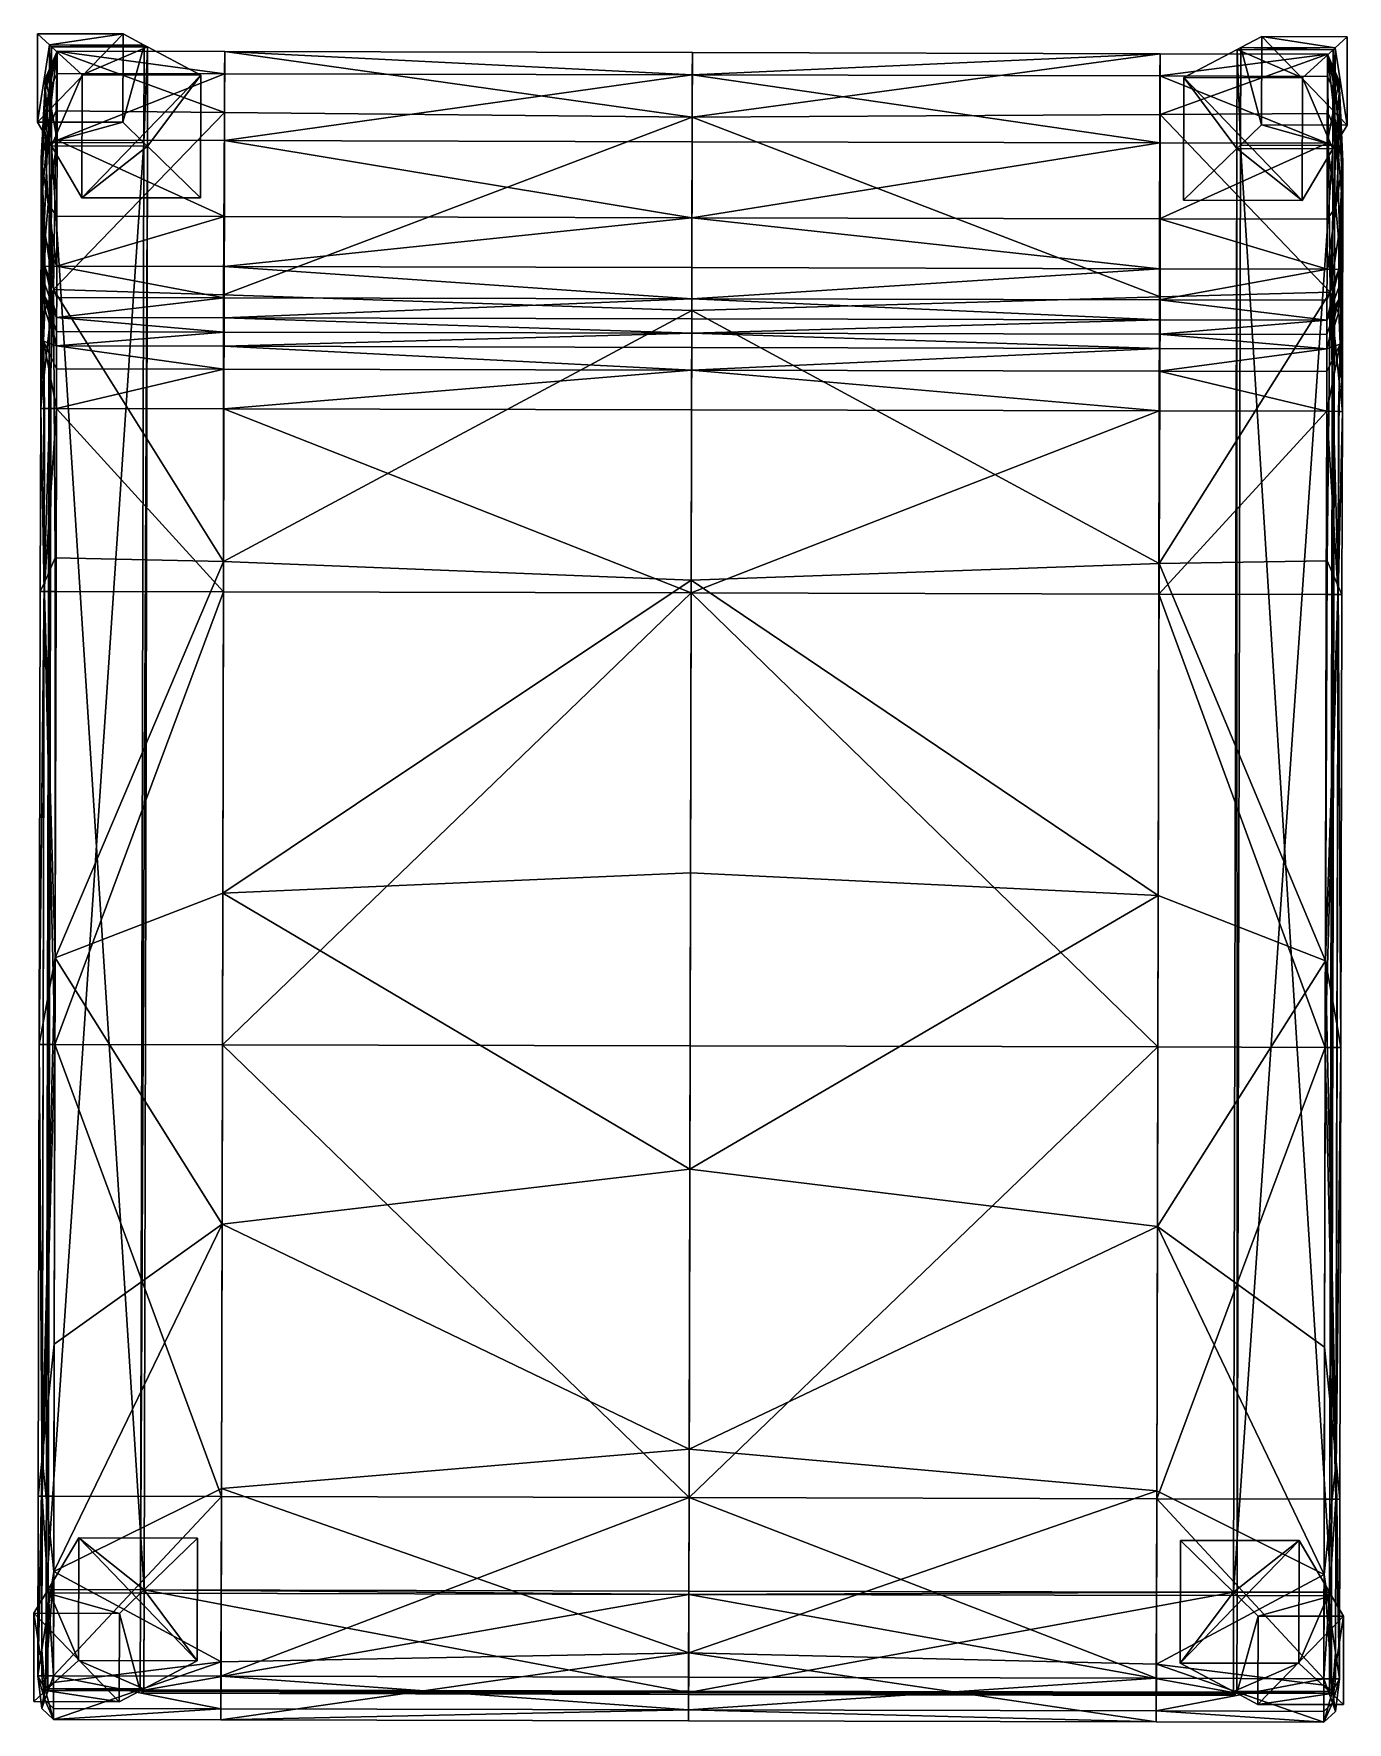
# Model space of a CAD drawing. Extents: x -19.5 to 20.7, y -25.7 to 25.9.
import ezdxf

# ---------------------------------------------------------------- set-up
doc = ezdxf.new("R2010")
doc.units = 0
doc.layers.get('0').update_dxf_attribs({"color": 156, "linetype": 'CONTINUOUS'})

msp = doc.modelspace()

# ---------------------------------------------------------------- meshes
at = {"color": 206}
mesh = msp.add_polyface(dxfattribs=at)
corners = [(-19.122, 24.437, 93.32), (-19.122, 24.361, 81.927), (-19.249, 21.309, 81.94), (-19.248, 21.614, 93.334), (-19.122, 24.306, 70.842), (-19.249, 21.091, 70.851), (-19.122, 24.211, 63.194), (-19.122, 24.197, 60.631), (-19.25, 20.655, 60.631), (-19.122, 24.197, 55.952), (-19.25, 20.655, 55.952), (-19.042, 22.994, 53.965), (-19.122, 24.197, 54.159), (-18.76, 25.377, 54.159), (-18.788, 23.557, 53.898), (-18.76, 25.377, 55.952), (-19.029, 24.105, 98.908), (-19.126, 22.514, 99.195), (-18.766, 22.654, 99.559), (-18.761, 24.697, 99.192), (-19.037, 20.703, 98.915), (-19.122, 24.252, 64.902), (-18.76, 25.377, 64.9), (-18.76, 25.377, 63.194), (-18.76, 25.377, 70.839), (-19.122, 24.556, 98.094), (-18.76, 25.377, 98.091), (-18.76, 25.377, 93.315), (-19.247, 22.091, 98.103), (-19.25, 20.655, 54.159), (-18.76, 25.377, 60.631), (-19.25, 20.873, 64.906), (-19.25, 20.709, 63.195), (-18.76, 25.377, 81.923), (-18, 24.649, 54.239), (-18.932, 25.512, 15.498), (-18.939, 22.48, 15.497), (-18.009, 20.896, 54.238), (-19.367, 23.208, -2.337), (-19.361, 25.909, -2.325), (-16.748, 25.906, -2.337), (-19, 22.583, 12.971), (-18.993, 25.568, 12.971), (-16.754, 23.205, -2.349)]
mesh.append_faces([[corners[k] for k in face] for face in [(0, 1, 2, 0), (2, 3, 0, 2), (4, 5, 2, 4), (2, 1, 4, 2), (6, 7, 8, 6), (9, 10, 8, 9), (8, 7, 9, 8), (11, 12, 13, 11), (13, 14, 11, 13), (9, 15, 13, 9), (13, 12, 9, 13), (16, 17, 18, 16), (18, 19, 16, 18), (18, 17, 20, 18), (6, 21, 22, 6), (22, 23, 6, 22), (4, 24, 22, 4), (22, 21, 4, 22), (0, 25, 26, 0), (26, 27, 0, 26), (16, 19, 26, 16), (26, 25, 16, 26), (16, 25, 28, 16), (28, 17, 16, 28), (0, 3, 28, 0), (28, 25, 0, 28), (9, 12, 29, 9), (9, 7, 30, 9), (30, 15, 9, 30), (6, 23, 30, 6), (30, 7, 6, 30), (4, 21, 31, 4), (6, 32, 31, 6), (31, 21, 6, 31), (4, 1, 33, 4), (33, 24, 4, 33), (0, 27, 33, 0), (33, 1, 0, 33), (34, 35, 36, 34), (36, 37, 34, 36), (38, 39, 40, 38), (38, 41, 42, 38), (42, 39, 38, 42), (41, 38, 43, 41), (36, 35, 42, 36), (42, 41, 36, 42)]], dxfattribs={"vtx2": -1, "vtx3": -1, "color": 206})
mesh = msp.add_polyface(dxfattribs=at)
corners = [(-13.65, 23.507, 53.898), (-18.788, 23.557, 53.898), (-18.76, 25.377, 54.159), (-13.64, 25.366, 54.159), (-18.76, 25.377, 55.952), (-13.64, 25.366, 55.952), (-13.641, 24.685, 99.192), (-18.761, 24.697, 99.192), (-18.766, 22.654, 99.559), (-13.646, 22.642, 99.559), (-18.771, 20.33, 99.198), (-13.651, 20.318, 99.198), (-13.64, 25.366, 63.194), (-18.76, 25.377, 63.194), (-18.76, 25.377, 64.9), (-13.64, 25.366, 64.9), (-18.76, 25.377, 70.839), (-13.64, 25.366, 70.839), (-13.657, 17.837, 93.352), (-18.777, 17.849, 93.352), (-18.778, 17.239, 81.957), (-13.658, 17.228, 81.957), (-18.779, 16.803, 70.862), (-13.659, 16.791, 70.862), (-18.775, 18.803, 98.114), (-13.655, 18.792, 98.114), (-18.872, 18.096, 53.81), (-13.681, 17.932, 53.81), (-13.681, 9.776, 53.81), (-18.76, 25.377, 98.091), (-13.64, 25.366, 93.315), (-18.76, 25.377, 93.315), (-13.64, 25.366, 98.091), (-18.76, 25.377, 60.631), (-13.64, 25.366, 60.631), (-18.76, 25.377, 81.923), (-13.64, 25.366, 81.923), (-18.78, 16.366, 64.912), (-18.782, 15.67, 64.727), (-13.662, 15.659, 64.727), (-13.66, 16.355, 64.912), (-18, 24.649, 54.239), (-14.37, 24.645, 54.238), (-15.999, 25.509, 15.497), (-18.932, 25.512, 15.498), (-18.009, 20.896, 54.238), (-18.939, 22.48, 15.497), (-16.005, 22.476, 15.497), (-14.378, 20.892, 54.238), (-16.748, 25.906, -2.337), (-16.754, 23.205, -2.349), (-19.367, 23.208, -2.337), (-18.993, 25.568, 12.971), (-16.105, 25.565, 12.971), (-19.361, 25.909, -2.325), (-16.112, 22.579, 12.97), (-19, 22.583, 12.971)]
mesh.append_faces([[corners[k] for k in face] for face in [(0, 1, 2, 0), (2, 3, 0, 2), (2, 4, 5, 2), (6, 7, 8, 6), (8, 9, 6, 8), (8, 10, 11, 8), (12, 13, 14, 12), (14, 15, 12, 14), (14, 16, 17, 14), (18, 19, 20, 18), (20, 21, 18, 20), (20, 22, 23, 20), (11, 10, 24, 11), (24, 25, 11, 24), (24, 19, 18, 24), (26, 1, 0, 26), (26, 27, 28, 26), (29, 7, 6, 29), (30, 31, 29, 30), (29, 32, 30, 29), (33, 13, 12, 33), (5, 4, 33, 5), (33, 34, 5, 33), (35, 31, 30, 35), (17, 16, 35, 17), (35, 36, 17, 35), (37, 38, 39, 37), (23, 22, 37, 23), (37, 40, 23, 37), (41, 42, 43, 41), (43, 44, 41, 43), (45, 46, 47, 45), (47, 48, 45, 47), (47, 43, 42, 47), (45, 48, 42, 45), (42, 41, 45, 42), (49, 50, 51, 49), (52, 53, 49, 52), (49, 54, 52, 49), (50, 55, 56, 50), (53, 55, 50, 53), (50, 49, 53, 50), (44, 43, 53, 44), (53, 52, 44, 53), (43, 47, 55, 43), (55, 53, 43, 55)]], dxfattribs={"vtx2": -1, "vtx3": -1, "color": 206})
mesh = msp.add_polyface(dxfattribs=at)
corners = [(14.958, 23.442, 53.898), (14.957, 25.3, 54.159), (20.077, 25.289, 54.159), (20.096, 23.468, 53.898), (14.957, 25.3, 55.952), (20.077, 25.289, 55.952), (20.07, 22.565, 99.559), (20.075, 24.608, 99.192), (14.955, 24.619, 99.192), (14.945, 20.253, 99.198), (20.065, 20.241, 99.198), (14.95, 22.577, 99.559), (20.077, 25.289, 64.9), (20.077, 25.289, 63.194), (14.957, 25.3, 63.194), (14.957, 25.3, 70.839), (20.077, 25.289, 70.839), (14.957, 25.3, 64.9), (20.058, 17.151, 81.957), (20.059, 17.76, 93.352), (14.939, 17.772, 93.352), (14.937, 16.726, 70.862), (20.057, 16.714, 70.862), (14.938, 17.162, 81.957), (20.062, 18.715, 98.114), (14.942, 18.726, 98.114), (20.156, 18.007, 53.81), (14.964, 17.867, 53.81), (20.077, 25.289, 98.091), (14.957, 25.3, 98.091), (14.957, 25.3, 93.315), (20.077, 25.289, 93.315), (20.077, 25.289, 60.631), (14.957, 25.3, 60.631), (20.077, 25.289, 81.923), (14.957, 25.3, 81.923), (14.934, 15.593, 64.727), (20.054, 15.582, 64.727), (20.056, 16.277, 64.912), (14.936, 16.289, 64.912), (19.314, 24.564, 54.239), (20.25, 25.423, 15.498), (17.316, 25.432, 15.497), (15.684, 24.576, 54.238), (19.305, 20.811, 54.238), (15.675, 20.823, 54.238), (17.309, 22.4, 15.497), (20.243, 22.39, 15.497), (18.068, 25.827, -2.337), (17.423, 25.488, 12.971), (20.311, 25.479, 12.971), (20.304, 22.493, 12.971), (17.416, 22.503, 12.97), (18.061, 23.126, -2.349)]
mesh.append_faces([[corners[k] for k in face] for face in [(0, 1, 2, 0), (2, 3, 0, 2), (4, 5, 2, 4), (2, 1, 4, 2), (6, 7, 8, 6), (9, 10, 6, 9), (6, 11, 9, 6), (12, 13, 14, 12), (15, 16, 12, 15), (12, 17, 15, 12), (18, 19, 20, 18), (21, 22, 18, 21), (18, 23, 21, 18), (24, 10, 9, 24), (20, 19, 24, 20), (24, 25, 20, 24), (0, 3, 26, 0), (26, 27, 0, 26), (8, 7, 28, 8), (28, 29, 8, 28), (30, 29, 28, 30), (28, 31, 30, 28), (14, 13, 32, 14), (32, 33, 14, 32), (4, 33, 32, 4), (32, 5, 4, 32), (30, 31, 34, 30), (34, 35, 30, 34), (34, 16, 15, 34), (36, 37, 38, 36), (38, 39, 36, 38), (38, 22, 21, 38), (40, 41, 42, 40), (42, 43, 40, 42), (44, 45, 46, 44), (46, 47, 44, 46), (43, 42, 46, 43), (46, 45, 43, 46), (44, 40, 43, 44), (43, 45, 44, 43), (48, 49, 50, 48), (51, 52, 53, 51), (49, 48, 53, 49), (53, 52, 49, 53), (49, 42, 41, 49), (42, 49, 52, 42), (52, 46, 42, 52)]], dxfattribs={"vtx2": -1, "vtx3": -1, "color": 206})
mesh = msp.add_polyface(dxfattribs=at)
corners = [(20.434, 24.347, 93.32), (20.548, 21.523, 93.334), (20.547, 21.218, 81.94), (20.434, 24.27, 81.927), (20.434, 24.216, 70.842), (20.434, 24.12, 63.194), (20.546, 20.618, 63.195), (20.546, 20.564, 60.631), (20.434, 24.107, 60.631), (20.434, 24.107, 55.952), (20.349, 22.904, 53.965), (20.096, 23.468, 53.898), (20.077, 25.289, 54.159), (20.434, 24.107, 54.159), (20.077, 25.289, 55.952), (20.34, 24.015, 98.908), (20.075, 24.608, 99.192), (20.07, 22.565, 99.559), (20.43, 22.424, 99.195), (20.077, 25.289, 63.194), (20.077, 25.289, 64.9), (20.434, 24.161, 64.902), (20.077, 25.289, 70.839), (20.077, 25.289, 93.315), (20.077, 25.289, 98.091), (20.435, 24.466, 98.094), (20.549, 22, 98.103), (20.546, 20.564, 54.159), (20.077, 25.289, 60.631), (20.547, 21, 70.851), (20.546, 20.782, 64.906), (20.077, 25.289, 81.923), (19.314, 24.564, 54.239), (19.305, 20.811, 54.238), (20.243, 22.39, 15.497), (20.25, 25.423, 15.498), (18.068, 25.827, -2.337), (20.68, 25.818, -2.325), (20.674, 23.117, -2.337), (18.061, 23.126, -2.349), (20.311, 25.479, 12.971), (20.304, 22.493, 12.971), (17.423, 25.488, 12.971)]
mesh.append_faces([[corners[k] for k in face] for face in [(0, 1, 2, 0), (2, 3, 0, 2), (4, 3, 2, 4), (5, 6, 7, 5), (7, 8, 5, 7), (9, 8, 7, 9), (10, 11, 12, 10), (12, 13, 10, 12), (9, 13, 12, 9), (12, 14, 9, 12), (15, 16, 17, 15), (17, 18, 15, 17), (5, 19, 20, 5), (20, 21, 5, 20), (4, 21, 20, 4), (20, 22, 4, 20), (0, 23, 24, 0), (24, 25, 0, 24), (15, 25, 24, 15), (24, 16, 15, 24), (15, 18, 26, 15), (26, 25, 15, 26), (0, 25, 26, 0), (26, 1, 0, 26), (10, 13, 27, 10), (9, 14, 28, 9), (28, 8, 9, 28), (5, 8, 28, 5), (28, 19, 5, 28), (4, 29, 30, 4), (30, 21, 4, 30), (5, 21, 30, 5), (4, 22, 31, 4), (31, 3, 4, 31), (0, 3, 31, 0), (31, 23, 0, 31), (32, 33, 34, 32), (34, 35, 32, 34), (36, 37, 38, 36), (38, 39, 36, 38), (40, 37, 36, 40), (38, 37, 40, 38), (40, 41, 38, 40), (39, 38, 41, 39), (35, 40, 42, 35), (34, 41, 40, 34), (40, 35, 34, 40)]], dxfattribs={"vtx2": -1, "vtx3": -1, "color": 206})
mesh = msp.add_polyface(dxfattribs=at)
corners = [(-13.64, 25.366, 60.631), (-13.64, 25.366, 63.194), (0.658, 25.333, 63.194), (0.658, 25.333, 60.631), (0.658, 25.333, 55.952), (-13.64, 25.366, 55.952), (-13.646, 22.642, 99.559), (0.652, 22.61, 99.559), (0.657, 24.652, 99.192), (-13.641, 24.685, 99.192), (0.647, 20.285, 99.198), (-13.651, 20.318, 99.198), (0.658, 25.333, 98.091), (-13.64, 25.366, 98.091), (0.658, 25.333, 93.315), (-13.64, 25.366, 93.315), (0.636, 15.626, 64.727), (0.638, 16.322, 64.912), (-13.66, 16.355, 64.912), (-13.662, 15.659, 64.727), (0.639, 16.758, 70.862), (-13.659, 16.791, 70.862), (0.641, 17.804, 93.352), (0.643, 18.759, 98.114), (-13.655, 18.792, 98.114), (-13.657, 17.837, 93.352), (-13.64, 25.366, 54.159), (-18.76, 25.377, 54.159), (-18.766, 22.654, 99.559), (-13.64, 25.366, 70.839), (-13.64, 25.366, 64.9), (-18.76, 25.377, 64.9), (-13.658, 17.228, 81.957), (-18.778, 17.239, 81.957), (-18.775, 18.803, 98.114), (0.654, 23.362, 53.898), (0.64, 17.449, 53.81), (-13.681, 17.932, 53.81), (-13.65, 23.507, 53.898), (-18.872, 18.096, 53.81), (-13.64, 25.366, 81.923), (0.658, 25.333, 81.923), (0.658, 25.333, 70.839), (-18.76, 25.377, 98.091), (0.658, 25.333, 54.159), (-18.76, 25.377, 60.631), (0.64, 17.195, 81.957), (-18.76, 25.377, 81.923), (-18.78, 16.366, 64.912), (0.658, 25.333, 64.9), (-14.37, 24.645, 54.238), (-14.378, 20.892, 54.238), (-16.005, 22.476, 15.497)]
mesh.append_faces([[corners[k] for k in face] for face in [(0, 1, 2, 0), (0, 3, 4, 0), (4, 5, 0, 4), (6, 7, 8, 6), (8, 9, 6, 8), (10, 7, 6, 10), (6, 11, 10, 6), (8, 12, 13, 8), (13, 9, 8, 13), (13, 12, 14, 13), (14, 15, 13, 14), (16, 17, 18, 16), (18, 19, 16, 18), (18, 17, 20, 18), (20, 21, 18, 20), (22, 23, 24, 22), (24, 25, 22, 24), (24, 23, 10, 24), (10, 11, 24, 10), (5, 26, 27, 5), (11, 6, 28, 11), (29, 30, 31, 29), (21, 32, 33, 21), (25, 24, 34, 25), (35, 36, 37, 35), (37, 38, 35, 37), (38, 37, 39, 38), (40, 41, 42, 40), (42, 29, 40, 42), (14, 41, 40, 14), (40, 15, 14, 40), (9, 13, 43, 9), (26, 44, 35, 26), (35, 38, 26, 35), (4, 44, 26, 4), (26, 5, 4, 26), (1, 0, 45, 1), (32, 46, 22, 32), (22, 25, 32, 22), (20, 46, 32, 20), (32, 21, 20, 32), (15, 40, 47, 15), (19, 18, 48, 19), (30, 49, 2, 30), (2, 1, 30, 2), (30, 29, 42, 30), (50, 51, 52, 50)]], dxfattribs={"vtx2": -1, "vtx3": -1, "color": 206})
mesh = msp.add_polyface(dxfattribs=at)
corners = [(0.658, 25.333, 63.194), (0.658, 25.333, 60.631), (-13.64, 25.366, 60.631), (0.658, 25.333, 70.839), (0.658, 25.333, 64.9), (-13.64, 25.366, 64.9), (14.957, 25.3, 63.194), (14.957, 25.3, 60.631), (14.957, 25.3, 55.952), (0.658, 25.333, 55.952), (14.95, 22.577, 99.559), (14.955, 24.619, 99.192), (0.657, 24.652, 99.192), (0.652, 22.61, 99.559), (0.647, 20.285, 99.198), (14.945, 20.253, 99.198), (14.957, 25.3, 98.091), (0.658, 25.333, 98.091), (14.957, 25.3, 93.315), (0.658, 25.333, 93.315), (0.636, 15.626, 64.727), (14.934, 15.593, 64.727), (14.936, 16.289, 64.912), (0.638, 16.322, 64.912), (14.937, 16.726, 70.862), (0.639, 16.758, 70.862), (0.641, 17.804, 93.352), (14.939, 17.772, 93.352), (14.942, 18.726, 98.114), (0.643, 18.759, 98.114), (20.07, 22.565, 99.559), (14.957, 25.3, 64.9), (20.077, 25.289, 64.9), (14.938, 17.162, 81.957), (20.058, 17.151, 81.957), (20.062, 18.715, 98.114), (0.654, 23.362, 53.898), (14.958, 23.442, 53.898), (14.964, 17.867, 53.81), (0.64, 17.449, 53.81), (14.957, 25.3, 81.923), (14.957, 25.3, 70.839), (0.658, 25.333, 81.923), (14.957, 25.3, 54.159), (0.658, 25.333, 54.159), (0.64, 17.195, 81.957), (20.077, 25.289, 81.923), (20.056, 16.277, 64.912)]
mesh.append_faces([[corners[k] for k in face] for face in [(0, 1, 2, 0), (3, 4, 5, 3), (0, 6, 7, 0), (7, 1, 0, 7), (7, 8, 9, 7), (9, 1, 7, 9), (10, 11, 12, 10), (12, 13, 10, 12), (14, 15, 10, 14), (10, 13, 14, 10), (12, 11, 16, 12), (16, 17, 12, 16), (16, 18, 19, 16), (19, 17, 16, 19), (20, 21, 22, 20), (22, 23, 20, 22), (22, 24, 25, 22), (25, 23, 22, 25), (26, 27, 28, 26), (28, 29, 26, 28), (28, 15, 14, 28), (14, 29, 28, 14), (11, 10, 30, 11), (6, 31, 32, 6), (27, 33, 34, 27), (15, 28, 35, 15), (36, 37, 38, 36), (38, 39, 36, 38), (40, 41, 3, 40), (3, 42, 40, 3), (19, 18, 40, 19), (40, 42, 19, 40), (43, 37, 36, 43), (36, 44, 43, 36), (9, 8, 43, 9), (43, 44, 9, 43), (33, 27, 26, 33), (26, 45, 33, 26), (25, 24, 33, 25), (33, 45, 25, 33), (41, 40, 46, 41), (24, 22, 47, 24), (31, 6, 0, 31), (0, 4, 31, 0), (3, 41, 31, 3), (31, 4, 3, 31)]], dxfattribs={"vtx2": -1, "vtx3": -1, "color": 206})
mesh = msp.add_polyface(dxfattribs=at)
corners = [(-19.135, 18.791, 93.348), (-19.248, 21.614, 93.334), (-19.249, 21.309, 81.94), (-19.136, 18.257, 81.953), (-19.137, 17.875, 70.859), (-19.249, 21.091, 70.851), (-19.25, 20.655, 60.631), (-19.25, 20.709, 63.195), (-19.122, 24.211, 63.194), (-19.259, 16.743, 55.952), (-19.259, 16.743, 60.631), (-19.25, 20.655, 55.952), (-19.183, 16.512, 63.725), (-19.037, 20.703, 98.915), (-18.771, 20.33, 99.198), (-18.766, 22.654, 99.559), (-18.778, 17.239, 81.957), (-18.777, 17.849, 93.352), (-18.779, 16.803, 70.862), (-19.133, 19.626, 98.111), (-18.775, 18.803, 98.114), (-19.265, 14.457, 60.631), (-19.216, 17.255, 53.965), (-19.156, 20.015, 53.898), (-18.872, 18.096, 53.81), (-19.167, 15.367, 53.898), (-19.042, 22.994, 53.965), (-18.788, 23.557, 53.898), (-19.247, 22.091, 98.103), (-19.126, 22.514, 99.195), (-19.25, 20.655, 54.159), (-19.122, 24.197, 55.952), (-19.122, 24.197, 54.159), (-19.259, 16.743, 54.159), (-19.265, 14.457, 54.159), (-19.25, 20.873, 64.906), (-19.122, 24.306, 70.842), (-19.138, 17.493, 64.91), (-18.78, 16.366, 64.912), (-18.782, 15.67, 64.727)]
mesh.append_faces([[corners[k] for k in face] for face in [(0, 1, 2, 0), (2, 3, 0, 2), (4, 3, 2, 4), (2, 5, 4, 2), (6, 7, 8, 6), (9, 10, 6, 9), (6, 11, 9, 6), (12, 7, 6, 12), (6, 10, 12, 6), (13, 14, 15, 13), (0, 3, 16, 0), (16, 17, 0, 16), (4, 18, 16, 4), (16, 3, 4, 16), (13, 19, 20, 13), (20, 14, 13, 20), (0, 17, 20, 0), (20, 19, 0, 20), (12, 10, 21, 12), (22, 23, 24, 22), (24, 25, 22, 24), (26, 27, 24, 26), (24, 23, 26, 24), (0, 19, 28, 0), (28, 1, 0, 28), (13, 29, 28, 13), (28, 19, 13, 28), (30, 11, 31, 30), (26, 23, 30, 26), (30, 32, 26, 30), (22, 33, 30, 22), (30, 23, 22, 30), (9, 11, 30, 9), (30, 33, 9, 30), (9, 33, 34, 9), (22, 25, 34, 22), (34, 33, 22, 34), (35, 5, 36, 35), (12, 37, 35, 12), (35, 7, 12, 35), (4, 5, 35, 4), (35, 37, 4, 35), (4, 37, 38, 4), (38, 18, 4, 38), (12, 39, 38, 12), (38, 37, 12, 38)]], dxfattribs={"vtx2": -1, "vtx3": -1, "color": 206})
mesh = msp.add_polyface(dxfattribs=at)
corners = [(20.422, 18.7, 93.348), (20.42, 18.167, 81.953), (20.547, 21.218, 81.94), (20.548, 21.523, 93.334), (20.547, 21, 70.851), (20.434, 24.216, 70.842), (20.42, 17.785, 70.859), (20.546, 20.564, 60.631), (20.546, 20.564, 55.952), (20.434, 24.107, 55.952), (20.537, 16.652, 55.952), (20.537, 16.652, 60.631), (20.46, 16.421, 63.725), (20.546, 20.618, 63.195), (20.333, 20.613, 98.915), (20.43, 22.424, 99.195), (20.07, 22.565, 99.559), (20.065, 20.241, 99.198), (20.059, 17.76, 93.352), (20.058, 17.151, 81.957), (20.057, 16.714, 70.862), (20.062, 18.715, 98.114), (20.424, 19.536, 98.111), (20.532, 14.366, 60.631), (20.495, 17.164, 53.965), (20.438, 15.276, 53.898), (20.156, 18.007, 53.81), (20.448, 19.924, 53.898), (20.349, 22.904, 53.965), (20.096, 23.468, 53.898), (20.549, 22, 98.103), (20.546, 20.564, 54.159), (20.434, 24.107, 54.159), (20.537, 16.652, 54.159), (20.532, 14.366, 54.159), (20.546, 20.782, 64.906), (20.434, 24.12, 63.194), (20.419, 17.403, 64.91), (20.056, 16.277, 64.912), (20.054, 15.582, 64.727)]
mesh.append_faces([[corners[k] for k in face] for face in [(0, 1, 2, 0), (2, 3, 0, 2), (2, 4, 5, 2), (6, 4, 2, 6), (2, 1, 6, 2), (7, 8, 9, 7), (10, 8, 7, 10), (7, 11, 10, 7), (12, 11, 7, 12), (7, 13, 12, 7), (14, 15, 16, 14), (16, 17, 14, 16), (0, 18, 19, 0), (19, 1, 0, 19), (6, 1, 19, 6), (19, 20, 6, 19), (14, 17, 21, 14), (21, 22, 14, 21), (0, 22, 21, 0), (21, 18, 0, 21), (10, 11, 23, 10), (24, 25, 26, 24), (26, 27, 24, 26), (28, 27, 26, 28), (26, 29, 28, 26), (0, 3, 30, 0), (30, 22, 0, 30), (14, 22, 30, 14), (30, 15, 14, 30), (9, 8, 31, 9), (31, 32, 9, 31), (31, 27, 28, 31), (24, 27, 31, 24), (31, 33, 24, 31), (10, 33, 31, 10), (31, 8, 10, 31), (24, 33, 34, 24), (35, 13, 36, 35), (12, 13, 35, 12), (35, 37, 12, 35), (6, 37, 35, 6), (35, 4, 6, 35), (6, 20, 38, 6), (38, 37, 6, 38), (12, 37, 38, 12), (38, 39, 12, 38)]], dxfattribs={"vtx2": -1, "vtx3": -1, "color": 206})
mesh = msp.add_polyface(dxfattribs=at)
corners = [(-19.221, -18.8, 63.135), (-19.189, -4.989, 63.135), (-19.309, -4.988, 60.631), (-19.341, -18.8, 60.631), (-19.157, 8.858, 63.135), (-19.341, -18.8, 55.952), (-19.309, -4.988, 55.952), (-13.709, -5.001, 64.666), (0.589, -5.034, 64.666), (0.621, 8.813, 64.666), (0.558, -18.845, 64.666), (-13.741, -18.812, 64.666), (-13.698, -0.367, 53.81), (0.601, 0.257, 53.81), (0.58, -8.802, 53.81), (-13.722, -10.486, 53.81), (-18.861, -18.801, 64.666), (-18.829, -4.989, 64.666), (-13.677, 8.846, 64.666), (-19.218, -17.637, 53.898), (-19.188, -4.327, 53.898), (-18.823, -2.341, 53.81), (-18.85, -14.151, 53.81), (-19.163, 9.116, 53.898), (-19.231, -23.493, 53.898), (-19.353, -24.291, 54.159), (-19.341, -18.8, 54.159), (-13.753, -24.303, 64.666), (-13.74, -18.569, 53.81), (0.561, -17.36, 53.81), (0.547, -23.59, 53.898), (-18.873, -24.292, 64.666), (-18.866, -21.102, 53.81), (-13.752, -23.868, 53.898), (-19.309, -4.988, 54.159), (-19.277, 8.859, 55.952), (-19.353, -24.291, 60.631), (-18.102, -20.071, 54.238), (-14.472, -20.083, 54.238), (-16.106, -21.66, 15.497), (-16.005, 22.476, 15.497), (-16.213, -21.762, 12.97), (-16.112, 22.579, 12.97), (-19.101, -21.753, 12.971), (-18.939, 22.48, 15.497), (-19.04, -21.65, 15.497), (14.856, -18.634, 53.81)]
mesh.append_faces([[corners[k] for k in face] for face in [(0, 1, 2, 0), (2, 3, 0, 2), (2, 1, 4, 2), (5, 3, 2, 5), (2, 6, 5, 2), (7, 8, 9, 7), (10, 8, 7, 10), (7, 11, 10, 7), (12, 13, 14, 12), (14, 15, 12, 14), (0, 16, 17, 0), (17, 1, 0, 17), (11, 7, 17, 11), (17, 16, 11, 17), (17, 7, 18, 17), (19, 20, 21, 19), (21, 22, 19, 21), (21, 20, 23, 21), (15, 22, 21, 15), (21, 12, 15, 21), (19, 24, 25, 19), (25, 26, 19, 25), (5, 26, 25, 5), (10, 11, 27, 10), (28, 29, 30, 28), (15, 14, 29, 15), (29, 28, 15, 29), (11, 16, 31, 11), (15, 28, 32, 15), (32, 22, 15, 32), (32, 28, 33, 32), (19, 22, 32, 19), (32, 24, 19, 32), (34, 6, 35, 34), (19, 26, 34, 19), (34, 20, 19, 34), (5, 6, 34, 5), (34, 26, 5, 34), (0, 3, 36, 0), (37, 38, 39, 37), (40, 39, 41, 40), (41, 42, 40, 41), (42, 41, 43, 42), (44, 45, 39, 44), (39, 40, 44, 39), (30, 29, 46, 30)]], dxfattribs={"vtx2": -1, "vtx3": -1, "color": 206})
mesh = msp.add_polyface(dxfattribs=at)
corners = [(-19.157, 8.858, 63.135), (-19.277, 8.859, 60.631), (-19.309, -4.988, 60.631), (-19.277, 8.859, 55.952), (-19.309, -4.988, 55.952), (0.621, 8.813, 64.666), (-13.677, 8.846, 64.666), (-13.709, -5.001, 64.666), (0.622, 9.209, 53.81), (0.601, 0.257, 53.81), (-13.698, -0.367, 53.81), (-13.681, 9.776, 53.81), (-19.189, -4.989, 63.135), (-18.829, -4.989, 64.666), (-18.797, 8.857, 64.666), (-19.163, 9.116, 53.898), (-18.819, 9.887, 53.81), (-18.823, -2.341, 53.81), (-19.145, 14.457, 63.135), (-19.265, 14.457, 60.631), (-19.183, 16.512, 63.725), (-19.259, 16.743, 55.952), (-19.265, 14.457, 55.952), (-19.259, 16.743, 60.631), (-13.665, 14.444, 64.666), (0.634, 14.411, 64.666), (0.636, 15.626, 64.727), (-13.662, 15.659, 64.727), (-13.681, 17.932, 53.81), (0.64, 17.449, 53.81), (-18.785, 14.456, 64.666), (-18.782, 15.67, 64.727), (-19.167, 15.367, 53.898), (-18.872, 18.096, 53.81), (-19.277, 8.859, 54.159), (-19.309, -4.988, 54.159), (-19.188, -4.327, 53.898), (-19.265, 14.457, 54.159), (-19.101, -21.753, 12.971), (-19, 22.583, 12.971), (-16.112, 22.579, 12.97), (-19.04, -21.65, 15.497), (-18.939, 22.48, 15.497)]
mesh.append_faces([[corners[k] for k in face] for face in [(0, 1, 2, 0), (3, 4, 2, 3), (2, 1, 3, 2), (5, 6, 7, 5), (8, 9, 10, 8), (10, 11, 8, 10), (0, 12, 13, 0), (13, 14, 0, 13), (6, 14, 13, 6), (15, 16, 17, 15), (11, 10, 17, 11), (17, 16, 11, 17), (0, 18, 19, 0), (19, 1, 0, 19), (19, 18, 20, 19), (21, 22, 19, 21), (19, 23, 21, 19), (3, 1, 19, 3), (19, 22, 3, 19), (24, 25, 26, 24), (26, 27, 24, 26), (5, 25, 24, 5), (24, 6, 5, 24), (11, 28, 29, 11), (29, 8, 11, 29), (6, 24, 30, 6), (30, 14, 6, 30), (27, 31, 30, 27), (30, 24, 27, 30), (20, 18, 30, 20), (30, 31, 20, 30), (0, 14, 30, 0), (30, 18, 0, 30), (15, 32, 33, 15), (33, 16, 15, 33), (11, 16, 33, 11), (3, 34, 35, 3), (15, 36, 35, 15), (35, 34, 15, 35), (37, 22, 21, 37), (15, 34, 37, 15), (37, 32, 15, 37), (3, 22, 37, 3), (37, 34, 3, 37), (38, 39, 40, 38), (39, 38, 41, 39), (41, 42, 39, 41)]], dxfattribs={"vtx2": -1, "vtx3": -1, "color": 206})
mesh = msp.add_polyface(dxfattribs=at)
corners = [(20.336, -18.89, 63.135), (20.456, -18.891, 60.631), (20.487, -5.079, 60.631), (20.367, -5.079, 63.135), (20.399, 8.768, 63.135), (20.519, 8.768, 60.631), (20.487, -5.079, 55.952), (20.519, 8.768, 55.952), (20.456, -18.891, 55.952), (0.558, -18.845, 64.666), (14.856, -18.878, 64.666), (14.887, -5.067, 64.666), (0.589, -5.034, 64.666), (14.898, -0.433, 53.81), (14.875, -10.551, 53.81), (0.58, -8.802, 53.81), (0.601, 0.257, 53.81), (20.007, -5.078, 64.666), (19.976, -18.889, 64.666), (20.039, 8.769, 64.666), (14.919, 8.78, 64.666), (20.338, -17.728, 53.898), (19.986, -14.24, 53.81), (20.013, -2.43, 53.81), (20.369, -4.417, 53.898), (14.927, 9.711, 53.81), (20.456, -18.891, 54.159), (20.443, -24.382, 54.159), (14.856, -18.634, 53.81), (14.844, -23.933, 53.898), (0.547, -23.59, 53.898), (0.561, -17.36, 53.81), (19.963, -24.38, 64.666), (19.97, -21.19, 53.81), (20.325, -23.584, 53.898), (20.487, -5.079, 54.159), (20.519, 8.768, 54.159), (20.405, 9.025, 53.898), (20.443, -24.382, 60.631), (19.211, -20.156, 54.238), (20.142, -21.739, 15.497), (17.208, -21.736, 15.497), (15.581, -20.152, 54.238), (15.573, -23.904, 54.238), (17.314, -21.839, 12.97), (17.309, 22.4, 15.497), (20.202, -21.843, 12.971), (17.416, 22.503, 12.97), (20.304, 22.493, 12.971), (20.243, 22.39, 15.497)]
mesh.append_faces([[corners[k] for k in face] for face in [(0, 1, 2, 0), (2, 3, 0, 2), (4, 3, 2, 4), (2, 5, 4, 2), (2, 6, 7, 2), (8, 6, 2, 8), (2, 1, 8, 2), (9, 10, 11, 9), (11, 12, 9, 11), (13, 14, 15, 13), (15, 16, 13, 15), (17, 3, 4, 17), (0, 3, 17, 0), (17, 18, 0, 17), (10, 18, 17, 10), (17, 11, 10, 17), (17, 19, 20, 17), (21, 22, 23, 21), (23, 24, 21, 23), (23, 13, 25, 23), (14, 13, 23, 14), (23, 22, 14, 23), (21, 26, 27, 21), (28, 29, 30, 28), (14, 28, 31, 14), (31, 15, 14, 31), (0, 18, 32, 0), (14, 22, 33, 14), (33, 28, 14, 33), (21, 34, 33, 21), (33, 22, 21, 33), (7, 6, 35, 7), (35, 36, 7, 35), (35, 24, 37, 35), (21, 24, 35, 21), (35, 26, 21, 35), (8, 26, 35, 8), (35, 6, 8, 35), (8, 1, 38, 8), (39, 40, 41, 39), (41, 42, 39, 41), (39, 42, 43, 39), (44, 41, 45, 44), (46, 44, 47, 46), (40, 46, 48, 40), (41, 40, 49, 41)]], dxfattribs={"vtx2": -1, "vtx3": -1, "color": 206})
mesh = msp.add_polyface(dxfattribs=at)
corners = [(20.519, 8.768, 55.952), (20.519, 8.768, 60.631), (20.487, -5.079, 60.631), (14.887, -5.067, 64.666), (14.919, 8.78, 64.666), (0.621, 8.813, 64.666), (0.589, -5.034, 64.666), (0.622, 9.209, 53.81), (14.927, 9.711, 53.81), (14.898, -0.433, 53.81), (0.601, 0.257, 53.81), (20.399, 8.768, 63.135), (20.039, 8.769, 64.666), (20.007, -5.078, 64.666), (20.405, 9.025, 53.898), (20.369, -4.417, 53.898), (20.013, -2.43, 53.81), (20.065, 9.799, 53.81), (20.532, 14.366, 60.631), (20.412, 14.366, 63.135), (20.46, 16.421, 63.725), (20.537, 16.652, 60.631), (20.532, 14.366, 55.952), (20.537, 16.652, 55.952), (14.932, 14.379, 64.666), (14.934, 15.593, 64.727), (0.636, 15.626, 64.727), (0.634, 14.411, 64.666), (0.64, 17.449, 53.81), (14.964, 17.867, 53.81), (20.052, 14.367, 64.666), (20.054, 15.582, 64.727), (20.156, 18.007, 53.81), (20.438, 15.276, 53.898), (20.519, 8.768, 54.159), (20.487, -5.079, 54.159), (20.532, 14.366, 54.159), (20.537, 16.652, 54.159), (20.495, 17.164, 53.965), (17.309, 22.4, 15.497), (17.416, 22.503, 12.97), (17.314, -21.839, 12.97), (20.304, 22.493, 12.971), (20.202, -21.843, 12.971), (20.243, 22.39, 15.497), (20.142, -21.739, 15.497), (17.208, -21.736, 15.497)]
mesh.append_faces([[corners[k] for k in face] for face in [(0, 1, 2, 0), (3, 4, 5, 3), (5, 6, 3, 5), (7, 8, 9, 7), (9, 10, 7, 9), (11, 12, 13, 11), (4, 3, 13, 4), (14, 15, 16, 14), (16, 17, 14, 16), (8, 17, 16, 8), (11, 1, 18, 11), (18, 19, 11, 18), (20, 19, 18, 20), (18, 21, 20, 18), (18, 22, 23, 18), (0, 22, 18, 0), (18, 1, 0, 18), (24, 25, 26, 24), (26, 27, 24, 26), (5, 4, 24, 5), (24, 27, 5, 24), (8, 7, 28, 8), (28, 29, 8, 28), (4, 12, 30, 4), (30, 24, 4, 30), (25, 24, 30, 25), (30, 31, 25, 30), (20, 31, 30, 20), (30, 19, 20, 30), (11, 19, 30, 11), (30, 12, 11, 30), (14, 17, 32, 14), (32, 33, 14, 32), (8, 29, 32, 8), (32, 17, 8, 32), (14, 34, 35, 14), (23, 22, 36, 23), (36, 37, 23, 36), (36, 33, 38, 36), (14, 33, 36, 14), (36, 34, 14, 36), (0, 34, 36, 0), (36, 22, 0, 36), (39, 40, 41, 39), (40, 42, 43, 40), (42, 44, 45, 42), (44, 39, 46, 44)]], dxfattribs={"vtx2": -1, "vtx3": -1, "color": 206})
mesh = msp.add_polyface(dxfattribs=at)
corners = [(19.96, -25.711, 60.631), (19.961, -25.379, 63.135), (14.841, -25.367, 63.135), (20.228, -25.12, 61.944), (20.321, -25.379, 60.631), (20.321, -25.379, 55.952), (19.96, -25.711, 55.952), (20.443, -24.382, 54.159), (20.325, -23.584, 53.898), (20.338, -17.728, 53.898), (20.229, -24.766, 53.965), (20.321, -25.379, 54.159), (20.443, -24.382, 55.952), (20.456, -18.891, 55.952), (20.456, -18.891, 54.159), (19.963, -24.38, 64.666), (20.323, -24.381, 63.135), (20.336, -18.89, 63.135), (19.976, -18.889, 64.666), (14.856, -18.878, 64.666), (19.97, -21.19, 53.81), (19.963, -24.581, 53.898), (14.844, -23.933, 53.898), (19.96, -25.711, 54.159), (14.84, -25.7, 55.952), (20.443, -24.382, 60.631), (20.456, -18.891, 60.631), (17.201, -24.768, 15.497), (20.135, -24.772, 15.498), (19.203, -23.909, 54.239), (20.142, -21.739, 15.497), (19.211, -20.156, 54.238), (17.951, -25.166, -2.337), (17.957, -22.465, -2.349), (20.57, -22.468, -2.337), (20.564, -25.169, -2.325), (20.196, -24.828, 12.971), (17.308, -24.825, 12.971), (20.202, -21.843, 12.971), (17.314, -21.839, 12.97), (17.255, -24.796, 14.234)]
mesh.append_faces([[corners[k] for k in face] for face in [(27, 36, 28, 27)]], dxfattribs={"vtx0": -1, "vtx3": -1, "color": 206})
mesh.append_faces([[corners[k] for k in face] for face in [(27, 40, 36, 27)]], dxfattribs={"vtx1": -1, "vtx2": -1, "vtx3": -1, "color": 206})
mesh.append_faces([[corners[k] for k in face] for face in [(0, 1, 2, 0), (3, 1, 0, 3), (0, 4, 3, 0), (5, 4, 0, 5), (0, 6, 5, 0), (7, 8, 9, 7), (10, 8, 7, 10), (7, 11, 10, 7), (5, 11, 7, 5), (7, 12, 5, 7), (13, 12, 7, 13), (7, 14, 13, 7), (15, 16, 17, 15), (3, 16, 15, 3), (15, 1, 3, 15), (15, 18, 19, 15), (20, 21, 22, 20), (10, 21, 20, 10), (20, 8, 10, 20), (5, 6, 23, 5), (23, 11, 5, 23), (10, 11, 23, 10), (23, 21, 10, 23), (23, 6, 24, 23), (5, 12, 25, 5), (25, 4, 5, 25), (3, 4, 25, 3), (25, 16, 3, 25), (17, 16, 25, 17), (25, 26, 17, 25), (25, 12, 13, 25), (27, 28, 29, 27), (29, 28, 30, 29), (30, 31, 29, 30), (32, 33, 34, 32), (34, 35, 32, 34), (32, 35, 36, 32), (36, 37, 32, 36), (36, 35, 34, 36), (34, 38, 36, 34), (38, 34, 33, 38), (33, 39, 38, 33), (40, 37, 36, 40), (28, 36, 38, 28), (38, 30, 28, 38)]], dxfattribs={"vtx2": -1, "vtx3": -1, "color": 206})
mesh = msp.add_polyface(dxfattribs=at)
corners = [(-13.756, -25.634, 60.631), (0.542, -25.667, 60.631), (0.543, -25.334, 63.135), (-13.755, -25.302, 63.135), (0.542, -25.667, 55.952), (-13.756, -25.634, 55.952), (-18.875, -25.29, 63.135), (-18.876, -25.623, 60.631), (-13.753, -24.303, 64.666), (0.545, -24.336, 64.666), (0.558, -18.845, 64.666), (0.547, -23.59, 53.898), (-13.752, -23.868, 53.898), (-13.74, -18.569, 53.81), (-18.873, -24.292, 64.666), (-13.741, -18.812, 64.666), (-18.874, -24.492, 53.898), (-18.866, -21.102, 53.81), (-13.756, -25.634, 54.159), (0.542, -25.667, 54.159), (-18.876, -25.623, 54.159), (-18.876, -25.623, 55.952), (-16.113, -24.692, 15.497), (-14.481, -23.835, 54.238), (-18.111, -23.823, 54.239), (-16.106, -21.66, 15.497), (-14.472, -20.083, 54.238), (-18.102, -20.071, 54.238), (-16.859, -22.385, -2.349), (-16.213, -21.762, 12.97), (-16.22, -24.748, 12.971), (-16.865, -25.086, -2.337), (-19.108, -24.738, 12.971), (-16.167, -24.72, 14.234), (0.544, -24.803, 15.573), (0.551, -21.7, 15.601), (-16.106, -21.66, 15.597), (-16.114, -24.763, 15.568), (0.551, -21.7, 15.501), (0.551, -21.803, 12.971), (0.544, -24.789, 12.971), (0.544, -24.761, 14.236), (-16.167, -24.82, 14.236), (0.544, -24.861, 14.238)]
mesh.append_faces([[corners[k] for k in face] for face in [(22, 32, 33, 22)]], dxfattribs={"vtx0": -1, "vtx1": -1, "vtx3": -1, "color": 206})
mesh.append_faces([[corners[k] for k in face] for face in [(0, 1, 2, 0), (2, 3, 0, 2), (4, 1, 0, 4), (0, 5, 4, 0), (3, 6, 7, 3), (7, 0, 3, 7), (5, 0, 7, 5), (8, 9, 10, 8), (2, 9, 8, 2), (8, 3, 2, 8), (11, 12, 13, 11), (3, 8, 14, 3), (14, 8, 15, 14), (12, 16, 17, 12), (18, 19, 4, 18), (4, 5, 18, 4), (11, 19, 18, 11), (18, 12, 11, 18), (12, 18, 20, 12), (5, 21, 20, 5), (20, 18, 5, 20), (22, 23, 24, 22), (25, 26, 23, 25), (23, 22, 25, 23), (23, 26, 27, 23), (28, 29, 30, 28), (30, 31, 28, 30), (34, 35, 36, 34), (36, 37, 34, 36), (25, 38, 39, 25), (39, 29, 25, 39), (39, 40, 30, 39), (30, 29, 39, 30), (40, 41, 33, 40), (33, 30, 40, 33), (34, 37, 42, 34), (42, 43, 34, 42), (25, 22, 37, 25), (37, 36, 25, 37), (22, 33, 42, 22), (42, 37, 22, 42), (33, 41, 43, 33), (43, 42, 33, 43), (38, 25, 36, 38), (36, 35, 38, 36)]], dxfattribs={"vtx2": -1, "vtx3": -1, "color": 206})
mesh = msp.add_polyface(dxfattribs=at)
corners = [(-19.142, -25.03, 61.944), (-19.235, -25.289, 60.631), (-18.876, -25.623, 60.631), (-18.875, -25.29, 63.135), (-19.235, -25.289, 55.952), (-18.876, -25.623, 55.952), (-13.756, -25.634, 55.952), (-19.141, -24.676, 53.965), (-19.235, -25.289, 54.159), (-19.353, -24.291, 54.159), (-19.231, -23.493, 53.898), (-19.353, -24.291, 55.952), (-19.341, -18.8, 55.952), (-19.221, -18.8, 63.135), (-19.233, -24.291, 63.135), (-18.873, -24.292, 64.666), (-18.861, -18.801, 64.666), (-13.755, -25.302, 63.135), (-18.866, -21.102, 53.81), (-18.874, -24.492, 53.898), (-18.876, -25.623, 54.159), (-13.752, -23.868, 53.898), (-19.353, -24.291, 60.631), (-19.341, -18.8, 60.631), (-18.111, -23.823, 54.239), (-19.047, -24.682, 15.498), (-16.113, -24.692, 15.497), (-18.102, -20.071, 54.238), (-19.04, -21.65, 15.497), (-16.106, -21.66, 15.497), (-14.481, -23.835, 54.238), (-16.865, -25.086, -2.337), (-19.477, -25.077, -2.325), (-19.471, -22.377, -2.337), (-16.859, -22.385, -2.349), (-16.22, -24.748, 12.971), (-19.108, -24.738, 12.971), (-19.101, -21.753, 12.971), (-16.213, -21.762, 12.97), (-16.167, -24.72, 14.234)]
mesh.append_faces([[corners[k] for k in face] for face in [(0, 1, 2, 0), (2, 3, 0, 2), (4, 5, 2, 4), (2, 1, 4, 2), (2, 5, 6, 2), (7, 8, 9, 7), (9, 10, 7, 9), (4, 11, 9, 4), (9, 8, 4, 9), (9, 11, 12, 9), (13, 14, 15, 13), (15, 16, 13, 15), (0, 3, 15, 0), (15, 14, 0, 15), (15, 3, 17, 15), (7, 10, 18, 7), (18, 19, 7, 18), (4, 8, 20, 4), (20, 5, 4, 20), (7, 19, 20, 7), (20, 8, 7, 20), (20, 19, 21, 20), (4, 1, 22, 4), (22, 11, 4, 22), (0, 14, 22, 0), (22, 1, 0, 22), (22, 14, 13, 22), (12, 11, 22, 12), (22, 23, 12, 22), (24, 25, 26, 24), (24, 27, 28, 24), (28, 25, 24, 28), (29, 28, 27, 29), (27, 24, 30, 27), (31, 32, 33, 31), (33, 34, 31, 33), (31, 35, 36, 31), (36, 32, 31, 36), (36, 37, 33, 36), (33, 32, 36, 33), (37, 38, 34, 37), (34, 33, 37, 34), (26, 25, 36, 26), (36, 35, 39, 36), (25, 28, 37, 25), (37, 36, 25, 37)]], dxfattribs={"vtx2": -1, "vtx3": -1, "color": 206})
mesh = msp.add_polyface(dxfattribs=at)
corners = [(14.84, -25.7, 60.631), (14.841, -25.367, 63.135), (0.543, -25.334, 63.135), (0.542, -25.667, 60.631), (0.542, -25.667, 55.952), (14.84, -25.7, 55.952), (19.96, -25.711, 60.631), (19.96, -25.711, 55.952), (14.843, -24.369, 64.666), (14.856, -18.878, 64.666), (0.558, -18.845, 64.666), (0.545, -24.336, 64.666), (19.961, -25.379, 63.135), (19.963, -24.38, 64.666), (14.844, -23.933, 53.898), (14.856, -18.634, 53.81), (19.97, -21.19, 53.81), (14.84, -25.7, 54.159), (0.542, -25.667, 54.159), (0.547, -23.59, 53.898), (19.963, -24.581, 53.898), (19.96, -25.711, 54.159), (19.203, -23.909, 54.239), (15.573, -23.904, 54.238), (17.201, -24.768, 15.497), (17.208, -21.736, 15.497), (15.581, -20.152, 54.238), (19.211, -20.156, 54.238), (17.957, -22.465, -2.349), (17.951, -25.166, -2.337), (17.308, -24.825, 12.971), (17.314, -21.839, 12.97), (0.544, -24.803, 15.573), (17.201, -24.839, 15.568), (17.208, -21.736, 15.597), (0.551, -21.7, 15.601), (0.551, -21.803, 12.971), (0.551, -21.7, 15.501), (0.544, -24.789, 12.971), (17.255, -24.796, 14.234), (0.544, -24.761, 14.236), (0.544, -24.861, 14.238), (17.254, -24.896, 14.236)]
mesh.append_faces([[corners[k] for k in face] for face in [(0, 1, 2, 0), (2, 3, 0, 2), (4, 5, 0, 4), (0, 3, 4, 0), (1, 0, 6, 1), (5, 7, 6, 5), (6, 0, 5, 6), (8, 9, 10, 8), (10, 11, 8, 10), (2, 1, 8, 2), (8, 11, 2, 8), (1, 12, 13, 1), (13, 8, 1, 13), (9, 8, 13, 9), (14, 15, 16, 14), (17, 5, 4, 17), (4, 18, 17, 4), (19, 14, 17, 19), (17, 18, 19, 17), (14, 20, 21, 14), (21, 17, 14, 21), (5, 17, 21, 5), (22, 23, 24, 22), (25, 24, 23, 25), (23, 26, 25, 23), (23, 22, 27, 23), (28, 29, 30, 28), (30, 31, 28, 30), (32, 33, 34, 32), (34, 35, 32, 34), (25, 31, 36, 25), (36, 37, 25, 36), (36, 31, 30, 36), (30, 38, 36, 30), (39, 40, 38, 39), (38, 30, 39, 38), (33, 32, 41, 33), (41, 42, 33, 41), (40, 39, 42, 40), (42, 41, 40, 42), (39, 24, 33, 39), (33, 42, 39, 33), (24, 25, 34, 24), (34, 33, 24, 34), (25, 37, 35, 25), (35, 34, 25, 35)]], dxfattribs={"vtx2": -1, "vtx3": -1, "color": 206})

doc.saveas('drawing.dxf')
